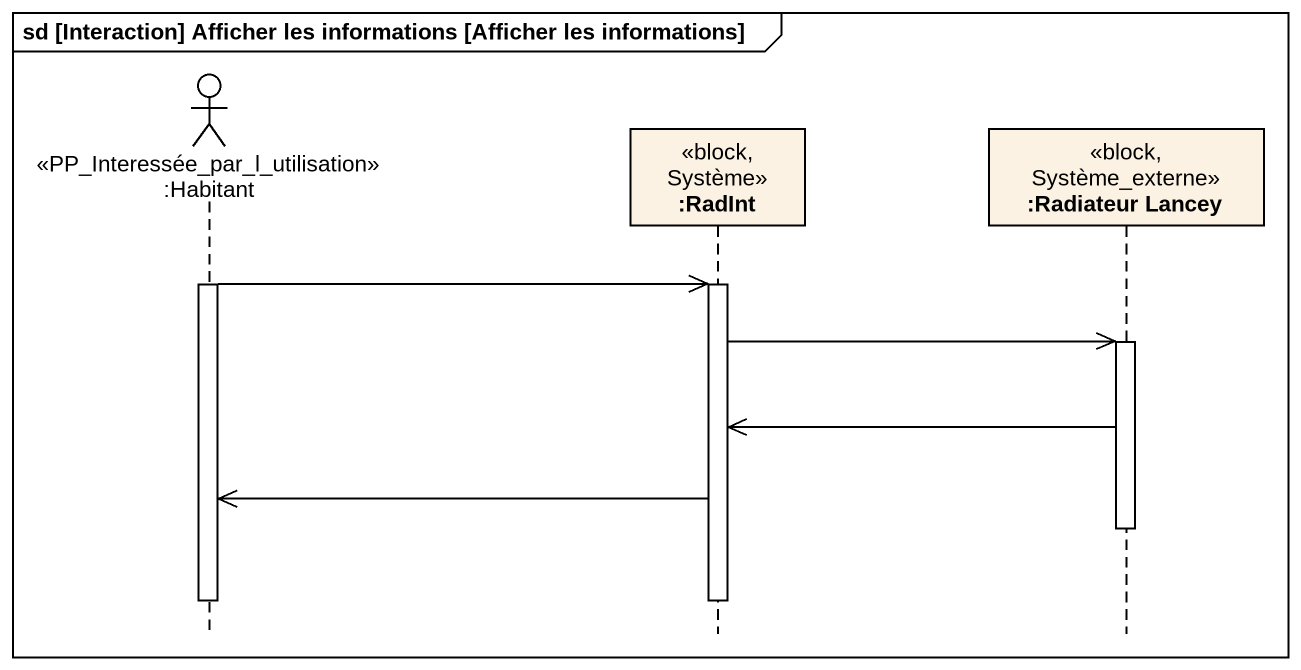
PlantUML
@startuml
mainframe sd [Interaction] Afficher les informations [Afficher les informations]
hide footbox
actor ":Habitant" as Habitant <<PP_Interessée_par_l_utilisation>>
participant ":RadInt" as RadInt <<block, Système>>
participant ":Radiateur Lancey" as Radiateur_Lancey <<block, Système_externe>>

activate Habitant
Habitant ->> RadInt
activate RadInt
RadInt ->> Radiateur_Lancey
activate Radiateur_Lancey
Radiateur_Lancey ->> RadInt
RadInt ->> Habitant
deactivate Radiateur_Lancey
deactivate RadInt
deactivate Habitant
@enduml
